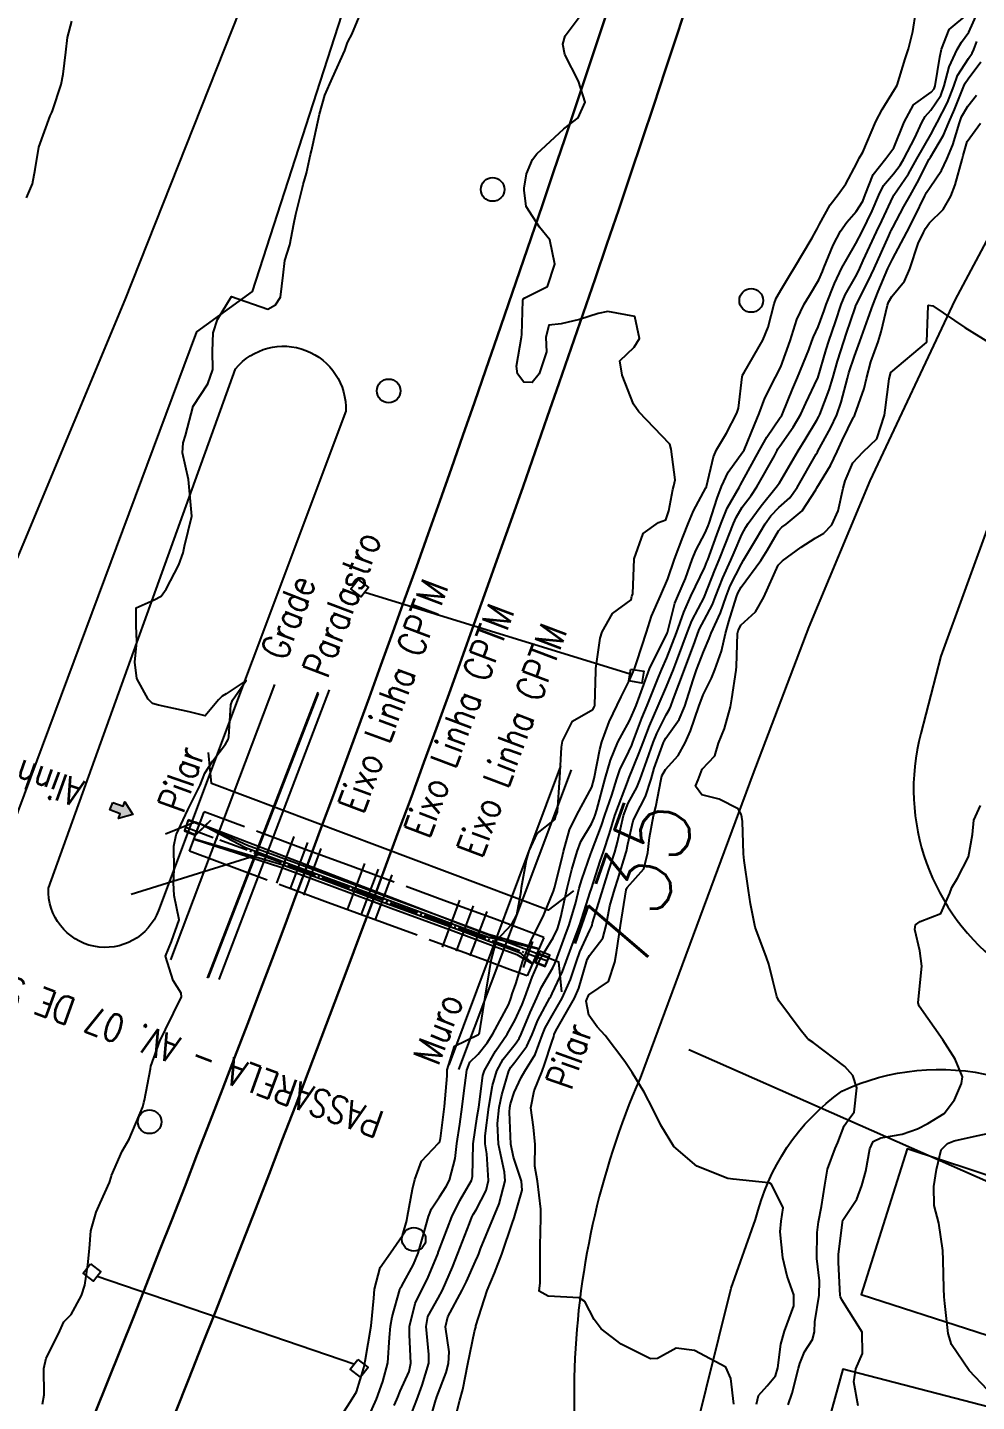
# Model space of a CAD drawing. Header units: metres. Extents: x 318500 to 325275, y 7408834 to 7428799.
# Drawn here: x 323384.2 to 323436, y 7419065.1 to 7419140 of the extents above; entities that cross this region are included whole.
import ezdxf
from ezdxf.enums import TextEntityAlignment as Align

# ---------------------------------------------------------------- set-up
doc = ezdxf.new("R2010")
doc.units = ezdxf.units.M
doc.header["$MEASUREMENT"] = 0
for name, pattern in [('CONTINUO', [0]), ('TRACEJADO', [8.7, 8, -0.7]), ('TRACO-PONTO', [1.88, 1.6, -0.14, 0, -0.14])]:
    doc.linetypes.add(name, pattern=pattern)
for name, color, linetype in [('Cotas', 45, 'Continuous'), ('Curvas de Nivel 1m', 11, 'Continuous'), ('Curvas de Nivel 5m', 15, 'Continuous'), ('Edificações', 30, 'Continuous'), ('EIXO', 45, 'Continuous'), ('GRADE', 45, 'Continuous'), ('LASTRO', 45, 'Continuous'), ('Linha Férrea', 20, 'Continuous'), ('MURO', 30, 'Continuous'), ('PARALASTRO', 45, 'Continuous'), ('PASSARELA', 45, 'Continuous'), ('PILAR', 45, 'Continuous'), ('Pontes_Viadutos_Tubos', 190, 'Continuous'), ('Postes', 20, 'Continuous'), ('Pórticos', 45, 'Continuous'), ('TEXTO', 45, 'Continuous'), ('TG', 45, 'Continuous'), ('TRILHO', 45, 'Continuous'), ('Vias Primárias', 230, 'Continuous'), ('Vias Secundárias', 230, 'Continuous')]:
    doc.layers.add(name, color=color, linetype=linetype)
doc.styles.add('ROMANS', font='romans', dxfattribs={"height": 0.2})
doc.styles.add('Style-STANDARD', font='STANDARD.shx')
doc.linetypes.add('FENCELINE1', pattern='A,0.25,-0.1,[133,ltypeshp.shx,S=0.1,R=0,X=-0.1,Y=0],-0.1,1', length=1.45)

# ---------------------------------------------------------------- blocks, each defined once
blk = doc.blocks.new('B2EA329B1F3141E212D094')
at = {"layer": 'TEXTO'}
blk.add_hatch(color=1, dxfattribs=at).paths.add_polyline_path([(0.158, 0.414), (0.727, 0.198), (0.819, 0.439), (1.255, -0.241), (0.477, -0.458), (0.569, -0.217), (0, 0)])
at = {"layer": 'TEXTO', "color": 2, "linetype": 'CONTINUO'}
blk.add_polyline3d([(0.158, 0.414, 0), (0.727, 0.198, 0), (0.819, 0.439, 0), (1.255, -0.241, 0), (0.477, -0.458, 0), (0.569, -0.217, 0), (0, 0, 0)], close=True, dxfattribs=at)

msp = doc.modelspace()

# ---------------------------------------------------------------- linework, layer by layer
at = {"layer": 'Curvas de Nivel 1m', "flags": 128}
for points, elevation in [([(323385.049, 7419064.966), (323385.146, 7419065.471), (323385.129, 7419066.914), (323385.253, 7419067.47), (323385.926, 7419068.793), (323386.211, 7419069.456), (323386.41, 7419069.646), (323386.606, 7419069.856), (323387.177, 7419070.889), (323387.361, 7419071.443), (323387.532, 7419072.556), (323387.606, 7419073.441), (323387.692, 7419074.417), (323387.979, 7419075.437), (323388.194, 7419075.928), (323388.704, 7419077.046), (323388.795, 7419077.342), (323388.819, 7419077.428), (323389.397, 7419078.753), (323389.779, 7419079.414), (323390.522, 7419081.168), (323390.585, 7419081.403), (323390.619, 7419081.545), (323390.775, 7419082.388), (323390.933, 7419083.252), (323390.966, 7419083.397), (323391.449, 7419084.751), (323391.762, 7419085.386), (323392.63, 7419087.165), (323392.617, 7419087.373), (323392.176, 7419088.054), (323391.759, 7419089.387), (323392.083, 7419090.181), (323392.498, 7419091.376), (323392.227, 7419092.694), (323392.188, 7419093.381), (323392.226, 7419094.085), (323392.204, 7419095.381), (323392.344, 7419095.995), (323392.98, 7419097.37), (323393.645, 7419098.712), (323393.898, 7419099.361), (323394.339, 7419100.028), (323395.024, 7419100.943), (323395.171, 7419101.204), (323395.208, 7419101.347), (323395.317, 7419103.085), (323395.415, 7419103.345), (323396.15, 7419104.413), (323395.063, 7419103.69), (323394.854, 7419103.56), (323394.64, 7419103.354), (323393.926, 7419102.482), (323393.05, 7419102.701), (323391.38, 7419103.07), (323391.056, 7419103.154), (323390.804, 7419103.404), (323390.192, 7419104.534), (323390.086, 7419105.415), (323390.202, 7419106.519), (323390.151, 7419107.414), (323390.159, 7419108.38), (323391.131, 7419108.813), (323391.515, 7419109.014), (323391.794, 7419109.39), (323392.493, 7419110.719), (323392.726, 7419111.377), (323392.799, 7419111.742), (323393.19, 7419113.37), (323393.019, 7419115.373), (323392.686, 7419116.829), (323392.728, 7419117.378), (323392.843, 7419117.779), (323393.27, 7419119.37), (323394.059, 7419120.598), (323394.342, 7419121.364), (323394.32, 7419122.375), (323394.359, 7419123.364), (323394.597, 7419124.095), (323395.35, 7419125.35), (323397.34, 7419124.662), (323397.763, 7419124.896), (323398.026, 7419125.313), (323398.167, 7419126.513), (323398.26, 7419127.311), (323398.528, 7419128.169), (323398.762, 7419129.306), (323398.863, 7419129.85), (323399.225, 7419131.302), (323399.269, 7419131.465), (323399.442, 7419132.069), (323399.664, 7419133.09), (323399.711, 7419133.296), (323399.782, 7419133.614), (323400.15, 7419135.29), (323400.451, 7419136.33), (323400.867, 7419137.28), (323401.532, 7419138.765), (323401.659, 7419139.148), (323401.709, 7419139.267), (323401.916, 7419139.636), (323402.589, 7419141.255)], 727), ([(323401.392, 7419064.402), (323401.941, 7419065.249), (323402.162, 7419065.64), (323402.575, 7419066.94), (323402.624, 7419067.195), (323402.631, 7419067.239), (323402.643, 7419067.302), (323402.963, 7419069.235), (323403.11, 7419070.745), (323403.152, 7419071.232), (323403.454, 7419072.421), (323404.03, 7419073.219), (323404.67, 7419074.166), (323404.913, 7419074.973), (323404.954, 7419075.207), (323405.217, 7419076.69), (323405.346, 7419077.204), (323405.709, 7419078.216), (323406.632, 7419079.191), (323406.694, 7419079.237), (323406.743, 7419079.454), (323406.963, 7419081.187), (323407.107, 7419082.863), (323407.12, 7419083.185), (323407.507, 7419084.482), (323408.819, 7419085.123), (323408.838, 7419085.141), (323408.851, 7419085.16), (323408.872, 7419085.211), (323409.186, 7419087.155), (323409.427, 7419088.586), (323409.517, 7419089.15), (323409.795, 7419090.238), (323410.638, 7419091.134), (323410.905, 7419091.636), (323411.14, 7419092.905), (323411.171, 7419093.127), (323411.439, 7419094.629), (323411.578, 7419095.124), (323412.018, 7419096.066), (323412.976, 7419096.842), (323413.043, 7419097.045), (323413.067, 7419097.109), (323413.13, 7419097.256), (323413.254, 7419099.106), (323413.346, 7419100.785), (323413.394, 7419101.105), (323413.944, 7419102.199), (323415.056, 7419102.833), (323415.138, 7419103), (323415.156, 7419103.079), (323415.214, 7419104.944), (323415.215, 7419105.079), (323415.461, 7419106.72), (323415.564, 7419107.075), (323416.13, 7419108.065), (323417.136, 7419108.807), (323417.185, 7419109.013), (323417.202, 7419109.059), (323417.229, 7419109.147), (323417.317, 7419111.058), (323417.803, 7419112.428), (323418.639, 7419113.038), (323419.043, 7419113.181), (323419.2, 7419113.671), (323419.417, 7419114.827), (323419.471, 7419115.026), (323419.548, 7419115.35), (323419.332, 7419117.029), (323419.244, 7419117.297), (323417.558, 7419119.056), (323417.276, 7419119.476), (323416.658, 7419121.066), (323416.524, 7419121.851), (323417.315, 7419122.582), (323417.606, 7419123.056), (323417.338, 7419124.259), (323415.875, 7419124.542), (323415.34, 7419124.433), (323414.335, 7419124.095), (323413.331, 7419123.863), (323412.663, 7419123.787), (323412.491, 7419123.122), (323412.524, 7419122.334), (323412.128, 7419121.128), (323411.754, 7419120.672), (323411.293, 7419120.686), (323410.955, 7419121.143), (323410.9, 7419121.548), (323411.165, 7419123.142), (323411.177, 7419123.287), (323411.236, 7419125.141), (323411.265, 7419125.227), (323411.352, 7419125.28), (323412.59, 7419125.893), (323412.98, 7419127.116), (323412.709, 7419128.436), (323412.155, 7419129.129), (323411.417, 7419130.266), (323411.307, 7419131.141), (323411.312, 7419131.261), (323411.443, 7419132.04), (323411.765, 7419132.825), (323412, 7419133.132), (323413.474, 7419134.502), (323414.252, 7419135.098), (323414.632, 7419135.954), (323414.277, 7419137.098), (323413.532, 7419138.546), (323413.415, 7419139.112), (323413.545, 7419139.561), (323414.698, 7419141.093)], 728), ([(323384.178, 7419130.74), (323384.504, 7419131.494), (323384.659, 7419132.275), (323384.861, 7419133.489), (323385.477, 7419135.207), (323385.567, 7419135.391), (323385.606, 7419135.479), (323386.067, 7419136.909), (323386.172, 7419137.473), (323386.333, 7419138.667), (323386.415, 7419139.471), (323386.646, 7419140.372)], 726), ([(323402.526, 7419063.611), (323403.266, 7419065.229), (323403.599, 7419066.19), (323403.87, 7419067.221), (323403.978, 7419068.604), (323404.018, 7419069.219), (323404.106, 7419069.719), (323404.524, 7419071.212), (323404.557, 7419071.286), (323404.633, 7419071.406), (323405.285, 7419072.569), (323405.533, 7419073.201), (323405.791, 7419074.077), (323406.104, 7419075.196), (323406.264, 7419075.617), (323406.696, 7419076.258), (323407.067, 7419076.822), (323407.241, 7419077.182), (323407.55, 7419078.356), (323407.648, 7419079.176), (323407.804, 7419080.227), (323407.939, 7419081.172), (323408.029, 7419081.914), (323408.192, 7419083.169), (323408.357, 7419083.607), (323408.803, 7419084.047), (323409.298, 7419084.667), (323409.596, 7419085.148), (323410.48, 7419086.779), (323410.6, 7419087.134), (323410.651, 7419087.325), (323410.851, 7419087.875), (323411.15, 7419088.843), (323411.243, 7419089.126), (323411.709, 7419090.3), (323412.134, 7419091.118), (323412.38, 7419091.64), (323412.918, 7419092.924), (323412.974, 7419093.109), (323413.361, 7419094.686), (323413.462, 7419095.102), (323413.788, 7419096.278), (323414.177, 7419097.092), (323414.995, 7419098.597), (323415.129, 7419099.078), (323415.438, 7419100.66), (323415.542, 7419101.072), (323415.953, 7419102.16), (323416.387, 7419103.067), (323416.606, 7419103.523), (323417.074, 7419104.463), (323417.322, 7419105.056), (323417.461, 7419105.43), (323417.983, 7419107.047), (323418.247, 7419107.919), (323418.747, 7419109.036), (323419.149, 7419109.958), (323419.503, 7419111.025), (323419.958, 7419112.238), (323420.279, 7419113.014), (323420.545, 7419113.664), (323421.219, 7419114.918), (323421.245, 7419114.974), (323421.25, 7419115), (323421.63, 7419116.602), (323421.795, 7419116.994), (323422.335, 7419117.908), (323422.913, 7419118.984), (323422.997, 7419119.26), (323423.187, 7419120.981), (323423.213, 7419121.069), (323423.302, 7419121.209), (323424.323, 7419122.965), (323424.607, 7419123.685), (323424.933, 7419124.956), (323425.048, 7419125.262), (323425.363, 7419125.79), (323425.797, 7419126.52), (323426.05, 7419126.94), (323427.013, 7419128.542), (323427.215, 7419128.923), (323427.278, 7419129.046), (323427.406, 7419129.299), (323427.993, 7419130.342), (323428.43, 7419130.91), (323428.847, 7419131.498), (323429.456, 7419132.627), (323429.531, 7419132.827), (323429.566, 7419132.898), (323429.782, 7419133.214), (323430.484, 7419134.885), (323430.824, 7419135.546), (323431.506, 7419136.631), (323431.592, 7419136.785), (323431.639, 7419136.868), (323432.089, 7419138.305), (323432.265, 7419138.859), (323432.5, 7419139.807), (323432.666, 7419140.853)], 729), ([(323405.199, 7419064.547), (323405.466, 7419065.201), (323405.757, 7419066.004), (323406.108, 7419067.195), (323406.117, 7419067.662), (323405.962, 7419069.196), (323406.065, 7419069.739), (323406.623, 7419070.739), (323406.864, 7419071.186), (323407.399, 7419072.429), (323407.699, 7419073.174), (323408.325, 7419074.814), (323408.461, 7419075.163), (323408.535, 7419075.309), (323408.686, 7419075.566), (323409.241, 7419076.612), (323409.363, 7419077.15), (323409.281, 7419078.602), (323409.191, 7419079.153), (323409.186, 7419079.595), (323409.389, 7419081.151), (323409.584, 7419082.342), (323409.825, 7419083.144), (323410.171, 7419083.768), (323410.812, 7419084.589), (323411.041, 7419084.904), (323411.144, 7419085.127), (323411.635, 7419086.319), (323411.998, 7419087.118), (323412.264, 7419087.701), (323412.865, 7419088.746), (323412.988, 7419088.989), (323413.035, 7419089.108), (323413.534, 7419090.456), (323413.77, 7419091.097), (323414.135, 7419092.314), (323414.317, 7419093.089), (323414.446, 7419093.568), (323414.949, 7419094.989), (323414.973, 7419095.056), (323414.98, 7419095.08), (323415.528, 7419096.515), (323415.715, 7419097.069), (323416.093, 7419098.165), (323416.366, 7419099.06), (323416.52, 7419099.545), (323417.022, 7419100.545), (323417.182, 7419100.894), (323417.244, 7419101.048), (323417.734, 7419102.366), (323418.018, 7419103.046), (323418.64, 7419104.601), (323418.815, 7419105.034), (323419.089, 7419105.653), (323419.623, 7419107.022), (323420.01, 7419108.134), (323420.396, 7419109.011), (323421.156, 7419110.597), (323421.277, 7419110.881), (323421.323, 7419110.998), (323421.823, 7419112.351), (323422.046, 7419112.991), (323422.379, 7419113.812), (323423.046, 7419114.982), (323423.111, 7419115.091), (323423.223, 7419115.277), (323424.15, 7419116.966), (323424.536, 7419117.676), (323425.267, 7419118.75), (323425.351, 7419118.867), (323425.394, 7419118.948), (323425.939, 7419120.291), (323426.208, 7419120.936), (323426.825, 7419122.437), (323426.995, 7419122.925), (323427.086, 7419123.161), (323427.332, 7419123.706), (323427.67, 7419124.592), (323427.778, 7419124.916), (323428.223, 7419126.056), (323428.637, 7419126.907), (323428.898, 7419127.392), (323429.393, 7419128.249), (323429.735, 7419128.895), (323430.286, 7419130.018), (323430.648, 7419130.882), (323430.903, 7419131.413), (323431.448, 7419132.049), (323431.813, 7419132.506), (323432.016, 7419132.862), (323432.616, 7419133.997), (323432.987, 7419134.847), (323433.164, 7419135.165), (323433.49, 7419135.52), (323434.026, 7419136.311), (323434.207, 7419136.833), (323434.487, 7419137.869), (323434.918, 7419138.826), (323435.15, 7419139.218), (323435.549, 7419139.77), (323436.025, 7419140.813)], 731), ([(323406.054, 7419063.675), (323406.493, 7419065.191), (323406.505, 7419065.236), (323406.552, 7419065.354), (323407.061, 7419066.694), (323407.187, 7419067.181), (323407.221, 7419067.812), (323407.024, 7419069.184), (323407.151, 7419069.725), (323407.933, 7419071.17), (323408.161, 7419071.643), (323408.654, 7419072.757), (323408.785, 7419073.031), (323408.837, 7419073.157), (323408.932, 7419073.425), (323409.644, 7419075.146), (323409.942, 7419075.891), (323410.276, 7419077.137), (323410.244, 7419077.61), (323409.92, 7419079.142), (323409.864, 7419080.256), (323409.955, 7419081.142), (323410.086, 7419081.824), (323410.481, 7419083.135), (323410.587, 7419083.339), (323410.797, 7419083.599), (323411.457, 7419084.476), (323411.739, 7419085.121), (323412.05, 7419085.895), (323412.716, 7419087.111), (323412.76, 7419087.192), (323412.844, 7419087.356), (323413.405, 7419088.558), (323413.604, 7419089.099), (323413.943, 7419090.036), (323414.342, 7419091.088), (323414.918, 7419092.881), (323414.979, 7419093.079), (323415.452, 7419094.562), (323415.63, 7419095.07), (323415.957, 7419096.073), (323416.255, 7419097.061), (323417, 7419099.027), (323417.005, 7419099.045), (323417.588, 7419100.478), (323417.799, 7419101.042), (323418.147, 7419101.94), (323418.619, 7419103.037), (323419.071, 7419104.09), (323419.444, 7419105.025), (323419.672, 7419105.604), (323420.194, 7419107.014), (323420.458, 7419107.672), (323421.14, 7419108.974), (323421.148, 7419108.991), (323421.712, 7419110.437), (323421.94, 7419110.992), (323422.295, 7419111.867), (323422.725, 7419112.985), (323422.87, 7419113.308), (323423.203, 7419113.858), (323423.682, 7419114.504), (323424.004, 7419114.968), (323424.954, 7419116.671), (323425.097, 7419116.952), (323425.149, 7419117.044), (323425.244, 7419117.186), (323425.978, 7419118.22), (323426.391, 7419118.933), (323426.674, 7419119.534), (323427.299, 7419120.881), (323427.314, 7419120.906), (323427.777, 7419122.454), (323427.92, 7419122.914), (323428.276, 7419123.97), (323428.589, 7419124.908), (323428.815, 7419125.448), (323429.373, 7419126.425), (323429.542, 7419126.734), (323429.619, 7419126.896), (323429.799, 7419127.309), (323430.518, 7419128.883), (323430.802, 7419129.486), (323431.429, 7419130.804), (323431.452, 7419130.847), (323431.464, 7419130.869), (323432.265, 7419132.04), (323432.725, 7419132.851), (323433.473, 7419134.186), (323433.705, 7419134.61), (323433.822, 7419134.837), (323434.391, 7419135.936), (323434.731, 7419136.828), (323434.936, 7419137.409), (323435.533, 7419138.331), (323435.735, 7419138.619), (323435.817, 7419138.816), (323435.982, 7419139.251)], 732), ([(323407.554, 7419064.189), (323407.795, 7419065.171), (323407.959, 7419065.769), (323408.237, 7419067.165), (323408.606, 7419068.922), (323408.663, 7419069.106), (323408.671, 7419069.159), (323408.681, 7419069.23), (323409.297, 7419071.15), (323409.693, 7419072.095), (323410.101, 7419073.138), (323410.677, 7419074.864), (323410.744, 7419075.065), (323410.769, 7419075.129), (323411.204, 7419076.626), (323411.167, 7419077.125), (323410.729, 7419078.421), (323410.576, 7419079.132), (323410.504, 7419080.88), (323410.522, 7419081.134), (323410.564, 7419081.332), (323410.772, 7419081.945), (323411.14, 7419082.771), (323411.354, 7419083.124), (323411.902, 7419084.02), (323412.307, 7419085.115), (323412.449, 7419085.488), (323412.83, 7419086.157), (323413.381, 7419087.102), (323413.843, 7419088.108), (323414.163, 7419089.091), (323414.348, 7419089.618), (323414.896, 7419090.813), (323414.985, 7419090.992), (323415.01, 7419091.078), (323415.036, 7419091.213), (323415.618, 7419093.07), (323415.931, 7419094.069), (323416.259, 7419095.06), (323416.408, 7419095.608), (323416.725, 7419097.054), (323416.987, 7419097.727), (323417.462, 7419098.579), (323417.64, 7419099.044), (323417.996, 7419100.06), (323418.353, 7419101.037), (323418.55, 7419101.525), (323419.053, 7419102.552), (323419.228, 7419102.857), (323419.3, 7419103.026), (323419.426, 7419103.387), (323420.06, 7419105.015), (323420.612, 7419106.516), (323420.783, 7419107.005), (323420.877, 7419107.24), (323421.121, 7419107.703), (323421.572, 7419108.557), (323421.746, 7419108.994), (323422.134, 7419110.006), (323422.581, 7419110.986), (323422.759, 7419111.391), (323423.181, 7419112.369), (323423.389, 7419112.775), (323423.516, 7419112.975), (323424.23, 7419113.94), (323425.046, 7419114.953), (323425.223, 7419115.201), (323426.241, 7419116.935), (323426.626, 7419117.553), (323427.265, 7419118.609), (323427.377, 7419118.811), (323427.427, 7419118.918), (323427.941, 7419120.263), (323428.136, 7419120.912), (323428.396, 7419121.823), (323428.735, 7419122.906), (323428.881, 7419123.35), (323429.348, 7419124.74), (323429.39, 7419124.859), (323429.406, 7419124.899), (323430.069, 7419126.19), (323430.39, 7419126.885), (323431.187, 7419128.663), (323431.283, 7419128.872), (323431.321, 7419128.951), (323431.404, 7419129.112), (323432.018, 7419130.264), (323432.349, 7419130.856), (323432.744, 7419131.547), (323433.396, 7419132.841), (323433.461, 7419132.953), (323434.166, 7419134.14), (323434.464, 7419134.83), (323434.77, 7419135.548), (323435.287, 7419136.822), (323435.352, 7419136.982), (323435.516, 7419137.224), (323436.199, 7419138.141)], 733), ([(323422.742, 7419064.968), (323422.571, 7419066.359), (323422.31, 7419066.974), (323420.593, 7419067.896), (323419.589, 7419068.021), (323418.586, 7419067.457), (323418.192, 7419067.428), (323416.598, 7419068.238), (323415.515, 7419069.066), (323415.125, 7419069.582), (323414.625, 7419070.553), (323414.307, 7419070.765), (323412.627, 7419070.859), (323412.136, 7419071.115), (323412.181, 7419071.571), (323412.184, 7419073.115), (323412.179, 7419073.601), (323412.221, 7419075.115), (323412.219, 7419075.591), (323412.034, 7419077.117), (323411.896, 7419077.944), (323411.912, 7419079.118), (323411.812, 7419080.057), (323411.668, 7419081.121), (323411.85, 7419082.043), (323412.291, 7419083.115), (323412.427, 7419083.483), (323412.814, 7419084.701), (323412.924, 7419085.003), (323412.954, 7419085.108), (323413.035, 7419085.32), (323414.06, 7419087.092), (323414.299, 7419087.638), (323414.703, 7419089.083), (323414.748, 7419089.206), (323414.875, 7419089.423), (323415.596, 7419090.363), (323415.782, 7419091.067), (323415.981, 7419092.135), (323416.254, 7419093.06), (323416.413, 7419093.572), (323416.87, 7419095.051), (323416.887, 7419095.115), (323416.957, 7419095.498), (323417.258, 7419096.765), (323417.385, 7419097.046), (323417.934, 7419098.097), (323418.227, 7419099.038), (323418.405, 7419099.64), (323418.911, 7419101.031), (323418.945, 7419101.117), (323419.034, 7419101.268), (323419.77, 7419102.299), (323420.073, 7419103.015), (323420.518, 7419104.452), (323420.713, 7419105.006), (323421.095, 7419105.982), (323421.39, 7419106.713), (323421.513, 7419106.996), (323422.006, 7419108.112), (323422.322, 7419108.988), (323422.547, 7419109.584), (323423.158, 7419110.779), (323423.272, 7419110.978), (323423.982, 7419112.164), (323424.446, 7419112.961), (323424.752, 7419113.401), (323425.203, 7419113.849), (323425.786, 7419114.367), (323426.198, 7419114.935), (323427.238, 7419116.761), (323427.297, 7419116.862), (323427.327, 7419116.919), (323428.003, 7419118.169), (323428.362, 7419118.909), (323428.602, 7419119.585), (323428.937, 7419120.904), (323429.016, 7419121.189), (323429.312, 7419122.104), (323429.606, 7419122.896), (323430.065, 7419124.163), (323430.314, 7419124.886), (323430.615, 7419125.627), (323431.146, 7419126.874), (323431.385, 7419127.394), (323432.177, 7419128.858), (323432.596, 7419129.669), (323433.159, 7419130.844), (323433.253, 7419131.022), (323433.437, 7419131.313), (323434.063, 7419132.222), (323434.359, 7419132.831), (323434.672, 7419133.624), (323435.047, 7419134.824), (323435.162, 7419135.146), (323435.494, 7419135.732), (323435.978, 7419136.338)], 734), ([(323425.707, 7419064.933), (323425.923, 7419065.566), (323426.275, 7419066.925), (323426.332, 7419067.175), (323426.593, 7419067.816), (323427.024, 7419068.493), (323427.137, 7419068.912), (323427.162, 7419069.458), (323427.393, 7419070.909), (323427.411, 7419071.678), (323427.265, 7419072.911), (323427.279, 7419074.313), (323427.362, 7419074.91), (323427.53, 7419075.739), (323427.701, 7419076.905), (323427.851, 7419077.776), (323428.272, 7419078.897), (323428.41, 7419079.23), (323428.759, 7419080.132), (323429.072, 7419080.58), (323429.306, 7419080.885), (323429.45, 7419082.217), (323429.224, 7419082.886), (323428.797, 7419083.363), (323427.059, 7419084.673), (323426.819, 7419084.844), (323426.736, 7419084.921), (323426.365, 7419085.389), (323425.198, 7419086.945), (323425.087, 7419087.181), (323424.861, 7419088.058), (323424.655, 7419088.952), (323424.522, 7419089.306), (323423.899, 7419090.96), (323423.644, 7419092.238), (323423.55, 7419092.964), (323423.302, 7419094.611), (323423.271, 7419094.967), (323423.213, 7419096.731), (323423.181, 7419096.968), (323423.141, 7419097.128), (323422.984, 7419097.419), (323421.938, 7419097.939), (323420.992, 7419098.184), (323420.646, 7419098.655), (323420.805, 7419099.003), (323420.86, 7419099.144), (323421.009, 7419099.574), (323421.711, 7419100.302), (323421.914, 7419100.991), (323422.235, 7419101.796), (323422.564, 7419102.985), (323422.635, 7419103.413), (323422.875, 7419104.982), (323422.89, 7419105.175), (323422.948, 7419106.982), (323422.972, 7419107.121), (323423.117, 7419107.429), (323423.927, 7419108.169), (323424.374, 7419108.961), (323425.157, 7419110.699), (323425.386, 7419110.947), (323426.415, 7419111.688), (323427.179, 7419112.172), (323427.657, 7419112.441), (323428.078, 7419112.911), (323428.436, 7419113.674), (323428.708, 7419114.905), (323428.817, 7419115.311), (323429.234, 7419116.283), (323429.787, 7419116.892), (323430.537, 7419117.595), (323430.955, 7419118.875), (323430.991, 7419119.157), (323431.204, 7419120.871), (323431.303, 7419121.207), (323433.252, 7419122.841), (323433.272, 7419122.889), (323433.331, 7419124.84), (323433.333, 7419124.858), (323433.351, 7419124.888), (323433.583, 7419124.838), (323435.333, 7419123.668), (323436.725, 7419122.799)], 736), ([(323429.511, 7419064.88), (323429.278, 7419066.175), (323429.394, 7419066.882), (323429.749, 7419067.722), (323429.737, 7419068.879), (323428.628, 7419070.649), (323428.549, 7419070.811), (323428.536, 7419070.891), (323428.451, 7419072.687), (323428.439, 7419072.893), (323428.442, 7419073.115), (323428.659, 7419074.89), (323428.691, 7419075.001), (323429.448, 7419076.137), (323429.719, 7419076.88), (323429.941, 7419077.658), (323430.153, 7419078.876), (323430.331, 7419079.289), (323430.749, 7419079.483), (323431.923, 7419079.682), (323432.757, 7419079.977), (323433.325, 7419080.268), (323434.205, 7419080.818), (323434.777, 7419081.549), (323435.149, 7419082.444), (323435.203, 7419082.806), (323434.804, 7419083.767), (323434.142, 7419084.82), (323432.847, 7419086.67), (323432.783, 7419086.841), (323432.858, 7419087.591), (323432.991, 7419088.839), (323432.882, 7419089.67), (323432.601, 7419090.844), (323432.648, 7419091.1), (323432.907, 7419091.275), (323434.027, 7419091.715), (323434.52, 7419092.824), (323434.621, 7419093.135), (323434.938, 7419093.646), (323435.539, 7419094.811), (323435.757, 7419096.019), (323435.833, 7419096.807), (323436.188, 7419097.606)], 737), ([(323436.564, 7419065.748), (323435.565, 7419066.8), (323434.601, 7419068.215), (323434.421, 7419068.813), (323434.253, 7419070.442), (323434.217, 7419070.816), (323434.192, 7419071.261), (323434.16, 7419072.817), (323434.139, 7419073.347), (323433.911, 7419074.822), (323433.659, 7419075.785), (323433.638, 7419076.826), (323433.785, 7419077.763), (323434.053, 7419078.82), (323434.388, 7419079.173), (323434.748, 7419079.318), (323435.963, 7419079.586), (323436.755, 7419079.759)], 738)]:
    msp.add_lwpolyline(points, dxfattribs=dict(at, elevation=elevation))
at = {"layer": 'Curvas de Nivel 5m', "flags": 128}
for points, elevation in [([(323404.223, 7419064.893), (323404.361, 7419065.213), (323404.415, 7419065.349), (323404.557, 7419065.664), (323405.034, 7419066.745), (323405.129, 7419067.205), (323405.061, 7419068.74), (323405.068, 7419069.205), (323405.366, 7419070.455), (323405.724, 7419071.199), (323406.039, 7419071.796), (323406.616, 7419073.19), (323406.627, 7419073.223), (323406.661, 7419073.323), (323407.369, 7419075.18), (323407.808, 7419076.058), (323408.448, 7419077.164), (323408.497, 7419077.38), (323408.537, 7419079.163), (323408.755, 7419080.644), (323408.836, 7419081.159), (323409.058, 7419082.884), (323409.141, 7419083.155), (323409.749, 7419084.203), (323410.388, 7419085.136), (323410.828, 7419085.916), (323411.206, 7419086.756), (323411.345, 7419087.125), (323411.74, 7419088.237), (323412.137, 7419089.117), (323412.401, 7419089.591), (323412.889, 7419090.394), (323413.12, 7419090.884), (323413.203, 7419091.105), (323413.316, 7419091.515), (323413.653, 7419093.099), (323413.913, 7419094.118), (323414.198, 7419095.091), (323414.406, 7419095.64), (323414.973, 7419096.602), (323415.125, 7419096.93), (323415.175, 7419097.077), (323415.264, 7419097.357), (323415.726, 7419099.069), (323416.01, 7419100.07), (323416.421, 7419101.059), (323416.629, 7419101.463), (323417.047, 7419102.209), (323417.314, 7419102.798), (323417.42, 7419103.055), (323417.621, 7419103.607), (323418.151, 7419105.044), (323419.109, 7419106.991), (323419.123, 7419107.03), (323419.532, 7419108.626), (323419.684, 7419109.022), (323420.104, 7419109.97), (323420.463, 7419111.01), (323420.664, 7419111.511), (323421.182, 7419112.476), (323421.342, 7419112.844), (323421.393, 7419112.998), (323421.838, 7419114.366), (323422.073, 7419114.991), (323422.439, 7419115.777), (323423.239, 7419116.877), (323423.299, 7419116.979), (323423.871, 7419118.361), (323424.118, 7419118.967), (323424.427, 7419119.818), (323425.009, 7419120.954), (323425.306, 7419121.516), (323425.809, 7419122.943), (323426.183, 7419124.092), (323426.573, 7419124.932), (323426.87, 7419125.415), (323427.37, 7419126.265), (323427.578, 7419126.717), (323427.655, 7419126.917), (323428.162, 7419128.142), (323428.56, 7419128.908), (323428.907, 7419129.406), (323429.416, 7419129.983), (323429.777, 7419130.542), (323429.904, 7419130.893), (323430.33, 7419132.003), (323431.032, 7419132.876), (323431.466, 7419133.455), (323432.033, 7419134.862), (323432.544, 7419135.804), (323433.505, 7419136.488), (323433.667, 7419136.679), (323433.719, 7419136.838), (323433.967, 7419138.402), (323434.055, 7419138.835), (323434.48, 7419139.902), (323435.56, 7419140.797)], 730), ([(323423.985, 7419064.956), (323424.082, 7419065.43), (323424.565, 7419065.96), (323425.009, 7419066.508), (323425.137, 7419066.942), (323425.311, 7419068.228), (323425.51, 7419068.937), (323426.008, 7419070.314), (323426.018, 7419070.929), (323425.643, 7419071.933), (323425.409, 7419072.939), (323425.261, 7419074.361), (323425.326, 7419074.94), (323425.433, 7419075.675), (323424.788, 7419076.949), (323424.711, 7419077.008), (323424.627, 7419077.035), (323422.714, 7419077.223), (323422.418, 7419077.271), (323420.724, 7419077.933), (323419.469, 7419079.019), (323418.757, 7419080.167), (323418.346, 7419081.034), (323417.852, 7419081.966), (323417.208, 7419083.046), (323416.799, 7419083.648), (323415.721, 7419085.066), (323415.282, 7419085.531), (323414.831, 7419086.177), (323414.688, 7419086.932), (323414.749, 7419087.081), (323414.776, 7419087.146), (323414.843, 7419087.279), (323415.906, 7419088.012), (323416.263, 7419089.059), (323416.352, 7419089.584), (323416.557, 7419091.055), (323416.878, 7419093.009), (323416.889, 7419093.05), (323416.896, 7419093.074), (323416.921, 7419093.122), (323417.829, 7419094.149), (323418.052, 7419095.039), (323418.14, 7419095.861), (323418.368, 7419097.036), (323418.489, 7419097.531), (323418.773, 7419099.032), (323418.821, 7419099.213), (323419.008, 7419099.558), (323419.711, 7419100.328), (323420.089, 7419101.014), (323420.375, 7419101.675), (323420.837, 7419103.003), (323421.066, 7419103.643), (323421.521, 7419104.55), (323421.714, 7419104.994), (323422.063, 7419106.022), (323422.29, 7419106.988), (323422.472, 7419107.635), (323422.88, 7419108.983), (323422.951, 7419109.173), (323423.145, 7419109.513), (323424.208, 7419110.964), (323424.584, 7419111.544), (323425.184, 7419112.568), (323425.357, 7419112.778), (323425.598, 7419112.944), (323426.464, 7419113.668), (323427.218, 7419114.818), (323427.253, 7419114.886), (323427.274, 7419114.919), (323428.015, 7419116.13), (323428.374, 7419116.909), (323428.645, 7419117.51), (323429.268, 7419118.765), (323429.316, 7419118.852), (323429.343, 7419118.899), (323429.849, 7419120.334), (323429.983, 7419120.89), (323430.219, 7419121.796), (323430.612, 7419122.881), (323430.783, 7419123.423), (323431.124, 7419124.873), (323431.181, 7419125.044), (323431.357, 7419125.35), (323432.044, 7419126.185), (323432.339, 7419126.856), (323432.794, 7419128.249), (323433.084, 7419128.845), (323433.191, 7419129.056), (323433.408, 7419129.374), (323434.158, 7419130.094), (323434.577, 7419130.829), (323434.817, 7419131.449), (323435.187, 7419132.823), (323435.241, 7419133.044), (323435.47, 7419133.797), (323436.184, 7419134.809)], 735)]:
    msp.add_lwpolyline(points, dxfattribs=dict(at, elevation=elevation))
at = {"layer": 'Edificações'}
msp.add_lwpolyline([(323401.586, 7419119.095), (323391.375, 7419091.878, -0.854933), (323385.38, 7419093.097), (323395.571, 7419121.414, -0.717509), (323401.586, 7419119.095, 0)], format="xyb", dxfattribs=at)
msp.add_lwpolyline([(323426.392, 7419058.561), (323442.356, 7419053.413), (323451.03, 7419078.424), (323446.653, 7419078.743), (323444.792, 7419074.453), (323443.289, 7419075.168), (323444.792, 7419078.886), (323440.425, 7419079.887), (323439.351, 7419076.526), (323432.193, 7419078.886), (323429.687, 7419070.949), (323442.287, 7419066.874), (323441.356, 7419063.585), (323428.685, 7419066.874), (323426.392, 7419058.561)], close=True, dxfattribs=at)
at = {"layer": 'EIXO', "linetype": 'CONTINUO'}
for points in [[(323398.578, 7419093.082, 727.626), (323399.509, 7419095.581, 727.648)], [(323402.446, 7419091.682, 727.722), (323403.362, 7419094.124, 727.734)], [(323407.627, 7419089.652, 727.718), (323408.548, 7419092.133, 727.756)]]:
    msp.add_polyline3d(points, dxfattribs=at)
at = {"layer": 'GRADE', "linetype": 'FENCELINE1', "ltscale": 2, "flags": 128}
msp.add_lwpolyline([(323397.694, 7419104.192), (323392.025, 7419089.19)], dxfattribs=at)
at = {"layer": 'LASTRO', "linetype": 'CONTINUO'}
for points in [[(323400.686, 7419103.904, 727.66), (323394.661, 7419088.119, 727.436)], [(323413.29, 7419099.749, 727.784), (323407.207, 7419083.463, 727.702)]]:
    msp.add_polyline3d(points, dxfattribs=at)
at = {"layer": 'Linha Férrea'}
for points in [[(323843.705, 7420529.863, -0.339852), (323771.4, 7420065.587), (323704.487, 7420002.468, 0.137972), (323573.117, 7419776.141), (323569.018, 7419760.257, 0.009911), (323565.266, 7419744.042), (323557.569, 7419705.285), (323544.41, 7419647.347), (323509.546, 7419502.298), (323475.425, 7419363.32), (323454.167, 7419264.774, -0.048865), (323374.489, 7419022.071), (323336.216, 7418936.841), (323318.171, 7418898.232), (323303.703, 7418864.835, 0.016709)], [(323303.703, 7418864.835), (323318.171, 7418898.232), (323336.216, 7418936.841), (323374.489, 7419022.071, 0.048865), (323454.167, 7419264.774), (323475.425, 7419363.32), (323509.546, 7419502.298), (323544.41, 7419647.347), (323557.569, 7419705.285), (323565.266, 7419744.042, -0.009911), (323569.018, 7419760.257), (323573.117, 7419776.141, -0.137972), (323704.487, 7420002.468), (323771.4, 7420065.587, 0.339852), (323843.705, 7420529.863, 0.104587)], [(323840.146, 7420527.887, -0.339824), (323768.602, 7420068.543), (323704.141, 7420007.763, 0.140169), (323569.283, 7419777.13), (323565.155, 7419761.392, -0.000234), (323561.228, 7419744.645), (323553.453, 7419705.875), (323540.362, 7419648.042), (323505.529, 7419503.284), (323471.394, 7419364.249), (323450.124, 7419265.645, -0.047372), (323375.492, 7419034.63), (323347.077, 7418970.203), (323316.211, 7418903.384), (323295.96, 7418857.357)], [(323295.96, 7418857.357), (323316.211, 7418903.384), (323347.077, 7418970.203), (323375.492, 7419034.63, 0.047372), (323450.124, 7419265.645), (323471.394, 7419364.249), (323505.529, 7419503.284), (323540.362, 7419648.042), (323553.453, 7419705.875), (323561.228, 7419744.645, 0.000234), (323565.155, 7419761.392), (323569.283, 7419777.13, -0.140169), (323704.141, 7420007.763), (323768.602, 7420068.543, 0.339824), (323840.146, 7420527.887, 0.098634)]]:
    msp.add_lwpolyline(points, format="xyb", dxfattribs=at)
at = {"layer": 'MURO', "linetype": 'CONTINUO'}
msp.add_polyline3d([(323413.87, 7419099.549, 727.821), (323407.724, 7419083.207, 727.776)], dxfattribs=at)
at = {"layer": 'PARALASTRO', "linetype": 'CONTINUO'}
for points in [[(323400.065, 7419103.782, 727.326), (323394.034, 7419088.191, 726.929)], [(323400.08, 7419103.709, 727.584), (323394.084, 7419088.216, 727.338)]]:
    msp.add_polyline3d(points, dxfattribs=at)
at = {"layer": 'PASSARELA', "linetype": 'TRACEJADO', "flags": 128}
for points in [[(323412.383, 7419090.412), (323411.483, 7419088.307), (323410.51, 7419088.665), (323409.172, 7419089.165), (323400.453, 7419092.373), (323397.672, 7419093.392), (323393.068, 7419095.113), (323393.867, 7419097.259)], [(323412.383, 7419090.412), (323409.692, 7419091.426), (323407.077, 7419092.368), (323404.555, 7419093.303), (323401.974, 7419094.257), (323399.424, 7419095.187), (323396.869, 7419096.141), (323393.867, 7419097.259)]]:
    msp.add_lwpolyline(points, dxfattribs=at)
at = {"layer": 'PASSARELA', "linetype": 'CONTINUO'}
for points in [[(323394.203, 7419096.787, 734.339), (323394.204, 7419096.786, 733.881), (323394.207, 7419096.783, 734.829), (323393.909, 7419096.484, 734.92), (323393.887, 7419096.461, 736.152), (323393.365, 7419095.941, 736.236), (323393.362, 7419095.944, 733.881)], [(323412.1, 7419089.769, 736.143), (323409.309, 7419090.431, 736.1), (323406.629, 7419091.42, 736.106), (323404.032, 7419092.378, 736.127), (323401.375, 7419093.356, 736.127), (323398.753, 7419094.315, 736.125), (323396.124, 7419095.297, 736.099), (323393.628, 7419096.597, 736.152)], [(323412.107, 7419089.789, 734.919), (323409.363, 7419090.574, 735.004), (323406.695, 7419091.561, 735.02), (323404.109, 7419092.515, 735.02), (323401.415, 7419093.521, 735.032), (323398.864, 7419094.461, 735.024), (323396.231, 7419095.419, 735.014), (323393.643, 7419096.607, 734.92)], [(323393.341, 7419095.788, 736.137), (323398.104, 7419094.378, 736.115), (323400.912, 7419093.342, 736.109), (323403.664, 7419092.322, 736.105), (323407.52, 7419090.91, 736.097), (323409.7, 7419090.099, 736.093), (323411.05, 7419089.595, 736.072), (323411.761, 7419088.996, 736.072)], [(323411.277, 7419088.761, 734.364), (323411.384, 7419089.104, 734.932), (323411.672, 7419089.873, 736.143), (323411.685, 7419089.911, 734.919), (323411.781, 7419090.183, 734.356)]]:
    msp.add_polyline3d(points, dxfattribs=at)
at = {"layer": 'PILAR', "linetype": 'CONTINUO'}
for points in [[(323393, 7419096.82, 726.909), (323392.792, 7419096.229, 726.909), (323393.383, 7419095.979, 726.951), (323393.614, 7419096.586, 726.922)], [(323393.007, 7419096.798, 733.852), (323393.585, 7419096.579, 733.829), (323393.37, 7419096.011, 733.829), (323392.817, 7419096.237, 733.892)], [(323412.166, 7419089.657, 728.62), (323411.916, 7419089.042, 728.546), (323412.458, 7419088.822, 728.818), (323412.708, 7419089.436, 728.62)], [(323412.123, 7419089.508, 733.956), (323411.938, 7419089.07, 733.942), (323412.465, 7419088.869, 733.946), (323412.648, 7419089.308, 733.956)]]:
    msp.add_polyline3d(points, close=True, dxfattribs=at)
at = {"layer": 'Pontes_Viadutos_Tubos'}
for points in [[(323414.007, 7419092.956), (323412.626, 7419091.901), (323394.269, 7419098.797), (323394.106, 7419100.5)], [(323413.357, 7419087.439), (323413.194, 7419089.062), (323393.375, 7419096.687), (323391.751, 7419096.038)]]:
    msp.add_lwpolyline(points, dxfattribs=at)
at = {"layer": 'Postes'}
for centre in [(323409.591, 7419131.188), (323423.69, 7419125.136), (323403.923, 7419120.207), (323390.891, 7419080.356), (323405.296, 7419073.95)]:
    msp.add_circle(centre, 0.645, dxfattribs=at)
at = {"layer": 'Pórticos'}
for points in [[(323402.268, 7419109.931), (323402.833, 7419109.49), (323402.426, 7419108.969), (323401.861, 7419109.411)], [(323417.13, 7419105.043), (323417.837, 7419104.926), (323417.73, 7419104.274), (323417.022, 7419104.391)], [(323387.671, 7419072.621), (323388.236, 7419072.18), (323387.829, 7419071.659), (323387.264, 7419072.101)], [(323402.236, 7419067.397), (323402.801, 7419066.956), (323402.394, 7419066.435), (323401.829, 7419066.877)]]:
    msp.add_lwpolyline(points, close=True, dxfattribs=at)
for points in [[(323402.63, 7419109.23), (323417.087, 7419104.786)], [(323402.032, 7419067.137), (323388.032, 7419071.92)]]:
    msp.add_lwpolyline(points, dxfattribs=at)
at = {"layer": 'TEXTO', "linetype": 'TRACO-PONTO', "flags": 128}
msp.add_lwpolyline([(323392.859, 7419096.42), (323412.583, 7419089.13)], dxfattribs=at)
at = {"layer": 'TEXTO', "linetype": 'CONTINUO'}
for points in [[(323396.94, 7419094.955, 0), (323389.883, 7419092.751, 0)], [(323420.282, 7419084.298, 0), (323597.848, 7419005.883, 0)]]:
    msp.add_polyline3d(points, dxfattribs=at)
at = {"layer": 'TG', "linetype": 'CONTINUO'}
for points in [[(323394.203, 7419096.787, 734.339), (323393.362, 7419095.944, 733.881)], [(323393.329, 7419095.768, 734.932), (323398.046, 7419094.24, 735.034), (323400.842, 7419093.196, 735.037), (323404.059, 7419092.013, 735.044), (323407.44, 7419090.765, 735.023), (323409.614, 7419089.954, 735.016), (323410.911, 7419089.473, 734.996), (323411.759, 7419088.974, 734.919)]]:
    msp.add_polyline3d(points, dxfattribs=at)
at = {"layer": 'TRILHO', "linetype": 'CONTINUO'}
for points in [[(323397.829, 7419093.362, 727.762), (323398.781, 7419095.916, 727.8)], [(323399.292, 7419092.712, 727.859), (323400.249, 7419095.257, 727.866)], [(323401.697, 7419091.963, 727.88), (323402.623, 7419094.432, 727.889)], [(323403.184, 7419091.34, 727.935), (323404.109, 7419093.826, 727.949)], [(323406.859, 7419089.883, 727.904), (323407.812, 7419092.449, 727.972)], [(323408.375, 7419089.414, 727.902), (323409.288, 7419091.827, 727.91)]]:
    msp.add_polyline3d(points, dxfattribs=at)
at = {"layer": 'Vias Primárias'}
for points in [[(323715.644, 7420145.548, 0), (323709.04, 7420132.939)], [(323831.088, 7420001.787, 0), (323833.844, 7420008.443, 0.220888)], [(323534.145, 7419072.763), (323532.439, 7419091.141), (323531.096, 7419105.856), (323528.65, 7419125.424, 0.318067), (323522.924, 7419131.692, 0.103931), (323514.822, 7419131.753, 0.004304), (323505.052, 7419129.689, -0.131345), (323485.864, 7419130.54), (323478.897, 7419132.009), (323455.434, 7419137.25, 0.235442), (323448.306, 7419135.485), (323444.576, 7419129.882), (323438.112, 7419116.968), (323434.027, 7419105.751), (323432.928, 7419101.533, 0.309099), (323437.501, 7419088.794), (323463.827, 7419080.076), (323484.497, 7419073.43), (323509.617, 7419065.14), (323520.24, 7419061.716, 0.441745), (323533.946, 7419069.566), (323534.145, 7419072.763)], [(323439.113, 7419133.265), (323434.789, 7419125.154), (323430.153, 7419115.298), (323426.838, 7419107.35), (323423.778, 7419099.317), (323417.627, 7419082.737, 0.097025), (323414.042, 7419066.416, 0.072144), (323416.025, 7419050.485), (323420.198, 7419033.782), (323424.767, 7419018.682), (323427.748, 7419006.426), (323428.41, 7419000.873)], [(323439.642, 7419025.878), (323429.952, 7419032.493, -0.175262), (323424.396, 7419038.565), (323421.346, 7419051.441, -0.091924), (323420.564, 7419063.089), (323422.598, 7419071.295), (323423.93, 7419075.022, -0.182127), (323428.622, 7419082.02, -0.173299), (323436.944, 7419082.839)]]:
    msp.add_lwpolyline(points, format="xyb", dxfattribs=at)
at = {"layer": 'Vias Secundárias'}
msp.add_lwpolyline([(323334.578, 7419000), (323346.16, 7419022.678), (323356.248, 7419044.136), (323372.864, 7419085.155), (323389.551, 7419125.163), (323402.865, 7419158.74), (323406.421, 7419156.392), (323396.481, 7419125.624), (323393.44, 7419123.432), (323380.339, 7419088.302), (323355.67, 7419021.327), (323345.463, 7419000)], dxfattribs=at)

# ---------------------------------------------------------------- block references
at = {"layer": 'TEXTO'}
msp.add_blockref('B2EA329B1F3141E212D094', (323388.721, 7419097.359), dxfattribs=at)

# ---------------------------------------------------------------- texts
at = {"layer": 'Cotas', "style": 'Style-STANDARD'}
msp.add_text('735', height=4, rotation=70.75507, dxfattribs=at).set_placement((323417.359, 7419093.408, 735), align=Align.MIDDLE_CENTER)
at = {"layer": 'TEXTO', "style": 'ROMANS', "width": 0.8}
for s, rotation, p in [('Paralastro', 68.91575, (323400.591, 7419104.472)), ('Grade', 68.91575, (323398.307, 7419105.445)), ('Eixo Linha CPTM', 69.48595, (323402.534, 7419097.085)), ('Eixo Linha CPTM', 69.48595, (323406.131, 7419095.738)), ('Eixo Linha CPTM', 69.48595, (323409.004, 7419094.661)), ('Alinhamento Corte', 160.5648, (323387.408, 7419098.914)), ('Pilar', 70.58705, (323392.724, 7419097.124)), ('PASSARELA - AV. 07 DE SETEMBRO', 159.90957, (323403.766, 7419080.86)), ('Muro', 68.91575, (323406.629, 7419083.369)), ('Pilar', 70.58705, (323413.884, 7419082.028, -1.318))]:
    msp.add_text(s, height=1.5, rotation=rotation, dxfattribs=at).set_placement(p)

doc.saveas('drawing.dxf')
